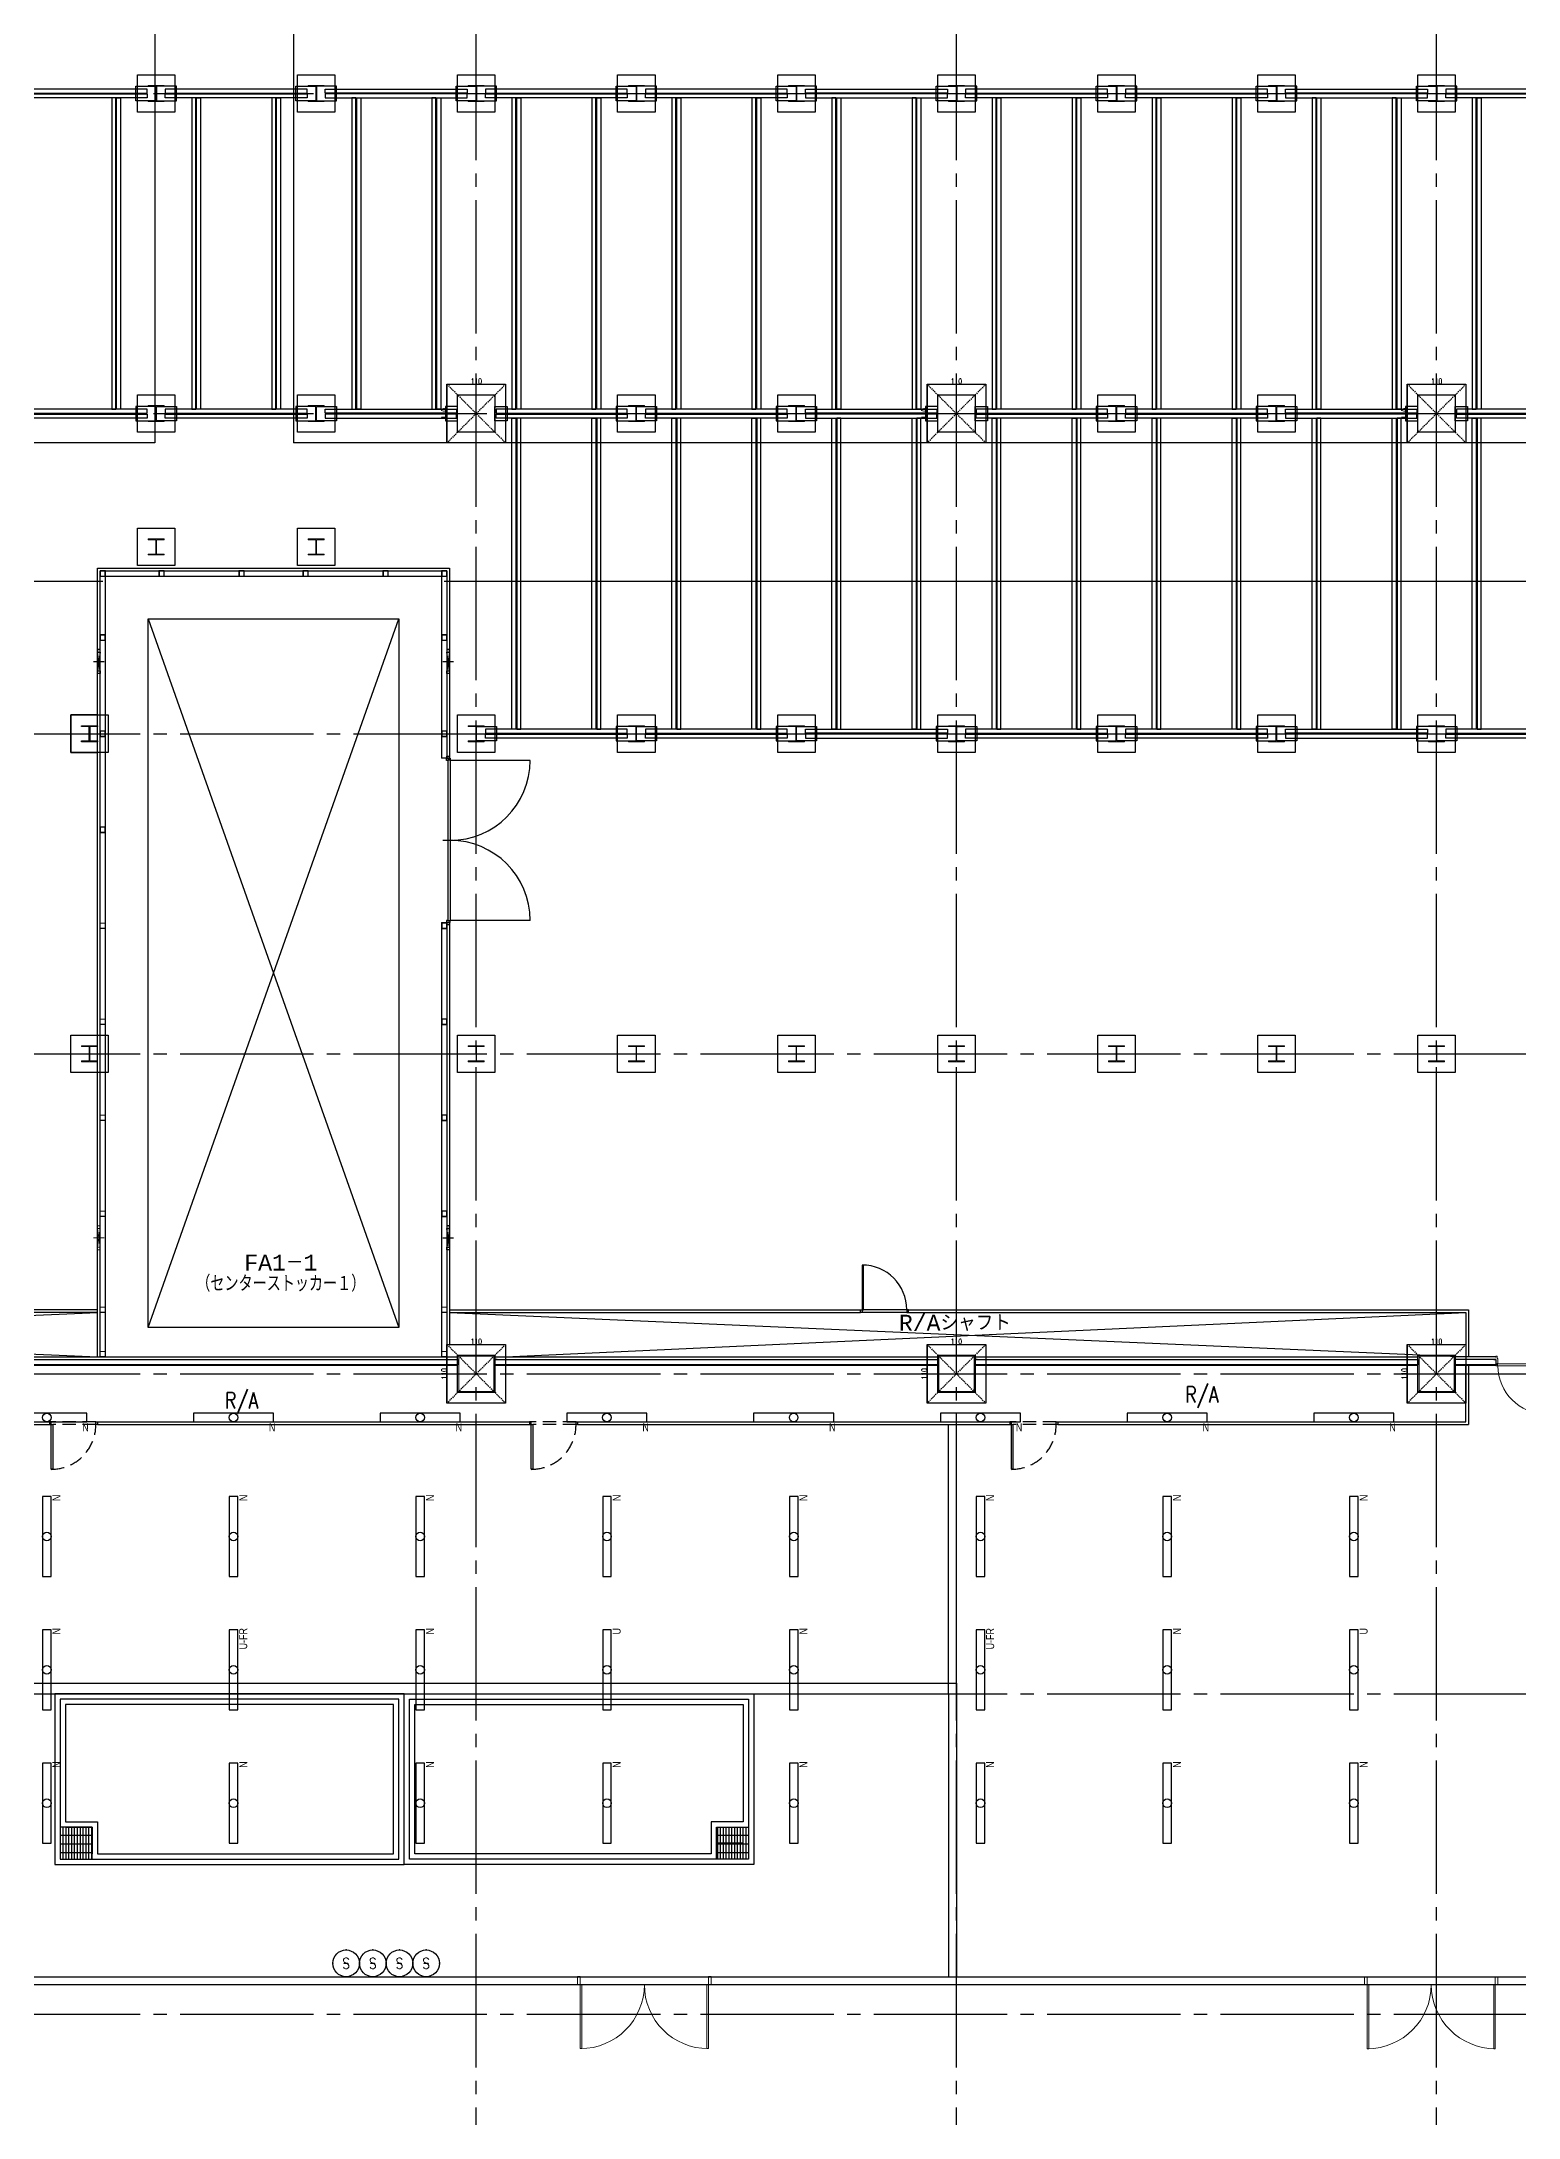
# Model space of a CAD drawing. Header units: millimetres. Extents: x -25195 to 195597, y 6477 to 112111.
# Drawn here: x 13645 to 16413, y 13756 to 17647 of the extents above; entities that cross this region are included whole.
import ezdxf
from ezdxf.enums import TextEntityAlignment as Align

# ---------------------------------------------------------------- set-up
doc = ezdxf.new("R2010")
doc.units = ezdxf.units.MM
doc.header["$LTSCALE"] = 100
doc.linetypes.add('X-N-FAB-L10$0$COL-CEN-LIN', pattern=[3.25, 2.5, -0.25, 0.25, -0.25])
doc.linetypes.add('X-N-FAB-L10$0$HIDDEN', pattern=[0.375, 0.25, -0.125])
for name, color, linetype in [('0-XREF', 7, 'Continuous'), ('188K-SM-06-F1-L10-ELEC-LIGHT-Y2257103$0$E-LIGHT(W)-N', 8, 'Continuous'), ('188K-SM-06-F1-L10-ELEC-LIGHT-Y2257103$0$E-LIGHT(W)-U FR', 8, 'Continuous'), ('188K-SM-06-F1-L10-ELEC-LIGHT-Y2257103$0$E-LIGHT(W)-U XLPE', 8, 'Continuous'), ('188K-SM-06-F1-L10-ELEC-LIGHT-Y2257103$0$E-LIGHT-SW', 8, 'Continuous'), ('X-N-FAB-L10$0$08', 8, 'Continuous'), ('X-N-FAB-L10$0$200K新增範圍', 8, 'Continuous'), ('X-N-FAB-L10$0$A-WALL-IN', 8, 'Continuous'), ('X-N-FAB-L10$0$BEAM', 8, 'Continuous'), ('X-N-FAB-L10$0$BLOCK', 8, 'Continuous'), ('X-N-FAB-L10$0$CCL', 8, 'X-N-FAB-L10$0$COL-CEN-LIN'), ('X-N-FAB-L10$0$COL', 8, 'Continuous'), ('X-N-FAB-L10$0$COL-S', 8, 'Continuous'), ('X-N-FAB-L10$0$DOOR', 8, 'Continuous'), ('X-N-FAB-L10$0$WALL-P', 8, 'Continuous')]:
    doc.layers.add(name, color=color, linetype=linetype)
doc.layers.add('188K-SM-06-F1-L10-ELEC-LIGHT-Y2257103$0$Defpoints-CAS', color=8, linetype='Continuous', plot=False)
doc.layers.add('X-N-FAB-L10$0$ARC', color=8, linetype='Continuous', lineweight=0)
doc.layers.add('X-N-FAB-L10$0$STEEL1', color=8, linetype='Continuous', lineweight=0)
doc.styles.add('188K-SM-06-F1-L10-ELEC-LIGHT-Y2257103$0$F12P8-SM-03-C40-ELEC-LIGHT-L209207$0$Standard', font='txt.shx', dxfattribs={"bigfont": 'chineset.shx'})
doc.styles.add('188K-SM-06-F1-L10-ELEC-LIGHT-Y2257103$0$Standard', font='arial.ttf')
doc.styles.add('X-N-FAB-L10$0$ATS', font='monotxt.shx', dxfattribs={"bigfont": 'BIGFONT.shx'})
doc.styles.add('X-N-FAB-L10$0$DIM', font='simplex.shx', dxfattribs={"width": 0.67, "bigfont": 'chineset.shx'})
doc.styles.add('X-N-FAB-L10$0$ROMS', font='ROMANS', dxfattribs={"bigfont": 'EXTFONT'})
doc.dimstyles.new('X-N-FAB-L10$0$JJP_005_defpoint', dxfattribs={"dimtxt": 20, "dimasz": 0.5, "dimexe": 0.5, "dimexo": 0.5, "dimgap": 0.5, "dimtad": 1, "dimdsep": 46, "dimtxsty": 'X-N-FAB-L10$0$DIM', "dimblk": 'X-N-FAB-L10$0$_None', "dimcen": 10, "dimclrd": 256, "dimclre": 256, "dimclrt": 256, "dimadec": 0, "dimazin": 0, "dimtfac": 1, "dimtix": 1, "dimtmove": 2, "dimatfit": 3, "dimldrblk": 'X-N-FAB-L10$0$_None', "dimfxl": 0.5, "dimtolj": 1, "dimtzin": 0, "dimarcsym": 0})
pattern_1 = [(270, (14944.5086, 2925), (5.333333, 6e-08), []), (7e-07, (14944.509, 2925), (-2e-07, 16), [])]

# ---------------------------------------------------------------- blocks, each defined once
blk = doc.blocks.new('*U80')
at = {"ltscale": 600}
blk.add_lwpolyline([(75, 8.1), (-75, 8.1), (-75, -8.1), (75, -8.1)], close=True, dxfattribs=at)
blk.add_circle((0, 0), 8.1, dxfattribs=at)
at = {"style": '188K-SM-06-F1-L10-ELEC-LIGHT-Y2257103$0$Standard', "width": 0.8}
blk.add_text('N', height=15, rotation=360, dxfattribs=at).set_placement((78.5, -18.1), align=Align.MIDDLE_RIGHT)
blk = doc.blocks.new('*U98')
at = {"layer": '188K-SM-06-F1-L10-ELEC-LIGHT-Y2257103$0$E-LIGHT(W)-N'}
blk.add_blockref('*U80', (-1.8, 8.9), dxfattribs=at)
blk = doc.blocks.new('*U97')
at = {"color": 0, "linetype": 'ByBlock', "lineweight": -2, "transparency": 16777216}
for p in [(0, 0), (350, 0), (700, 0), (1050, 0), (1400, 0), (1750, 0), (2100, 0), (2450, 0), (2800, 0), (3150, 0), (3500, 0), (3850, 0), (4200, 0)]:
    blk.add_blockref('*U98', p, dxfattribs=at)
blk = doc.blocks.new('*U74')
blk.add_circle((0, 0), 25)
at = {"layer": '188K-SM-06-F1-L10-ELEC-LIGHT-Y2257103$0$Defpoints-CAS'}
blk.add_lwpolyline([(-3.5, 0.46), (3.5, 0.46), (3.5, -0.46), (-3.5, -0.46)], close=True, dxfattribs=at)
for p in [(-25, 0), (0, 25), (25, 0), (0, -25)]:
    blk.add_point(p, dxfattribs=at)
at = {"style": '188K-SM-06-F1-L10-ELEC-LIGHT-Y2257103$0$F12P8-SM-03-C40-ELEC-LIGHT-L209207$0$Standard', "width": 0.8}
blk.add_text('S', height=20, dxfattribs=at).set_placement((0, 0), align=Align.MIDDLE_CENTER)
blk = doc.blocks.new('*U82')
at = {"ltscale": 600}
blk.add_lwpolyline([(-75, -8.1), (75, -8.1), (75, 8.1), (-75, 8.1)], close=True, dxfattribs=at)
blk.add_circle((0, 0), 8.1, dxfattribs=at)
at = {"style": '188K-SM-06-F1-L10-ELEC-LIGHT-Y2257103$0$Standard', "width": 0.8}
blk.add_text('U-FR', height=15, rotation=360, dxfattribs=at).set_placement((78.5, -18.1), align=Align.MIDDLE_RIGHT)
blk = doc.blocks.new('*U81')
at = {"ltscale": 600}
blk.add_lwpolyline([(-75, -8.1), (75, -8.1), (75, 8.1), (-75, 8.1)], close=True, dxfattribs=at)
blk.add_circle((0, 0), 8.1, dxfattribs=at)
at = {"style": '188K-SM-06-F1-L10-ELEC-LIGHT-Y2257103$0$Standard', "width": 0.8}
blk.add_text('U', height=15, rotation=360, dxfattribs=at).set_placement((78.5, -18.1), align=Align.MIDDLE_RIGHT)
blk = doc.blocks.new('188K-SM-06-F1-L10-ELEC-LIGHT-Y2257103')
blk.add_blockref('*U97', (11906.7, 15059.2))
at = {"layer": '188K-SM-06-F1-L10-ELEC-LIGHT-Y2257103$0$E-LIGHT(W)-N', "rotation": 90}
for p in [(13655, 14845), (14005, 14845), (14355, 14845), (14705, 14845), (15055, 14845), (15405, 14845), (15755, 14845), (16105, 14845), (13655, 14595), (14355, 14595), (15055, 14595), (15755, 14595), (13655, 14345), (14005, 14345), (14355, 14345), (14705, 14345), (15055, 14345), (15405, 14345), (15755, 14345), (16105, 14345)]:
    blk.add_blockref('*U80', p, dxfattribs=at)
at = {"layer": '188K-SM-06-F1-L10-ELEC-LIGHT-Y2257103$0$E-LIGHT(W)-U FR', "rotation": 90}
for p in [(14005, 14595), (15405, 14595)]:
    blk.add_blockref('*U82', p, dxfattribs=at)
at = {"layer": '188K-SM-06-F1-L10-ELEC-LIGHT-Y2257103$0$E-LIGHT(W)-U XLPE', "rotation": 90}
for p in [(14705, 14595), (16105, 14595)]:
    blk.add_blockref('*U81', p, dxfattribs=at)
at = {"layer": '188K-SM-06-F1-L10-ELEC-LIGHT-Y2257103$0$E-LIGHT-SW'}
for p in [(14216, 14045), (14266, 14045), (14316, 14045), (14366, 14045)]:
    blk.add_blockref('*U74', p, dxfattribs=at)
blk = doc.blocks.new('*D153')
at = {"layer": 'DefPoints', "lineweight": -2, "transparency": 16777216}
blk.add_line((0, 0), (110, 0), dxfattribs=at)
at = {"layer": 'DefPoints', "color": 0, "transparency": 16777216}
for p in [(0, 0), (110, 0), (110, 0)]:
    blk.add_point(p, dxfattribs=at)
at = {"layer": 'DefPoints', "transparency": 16777216, "insert": (55, 5.5), "char_height": 10, "attachment_point": 5, "style": 'X-N-FAB-L10$0$DIM'}
blk.add_mtext('\\A1;110', dxfattribs=at)
blk = doc.blocks.new('X-N-FAB-L10$0$_None')
blk = doc.blocks.new('*D154')
at = {"layer": 'DefPoints', "lineweight": -2, "transparency": 16777216}
blk.add_line((0, 0), (0, -110), dxfattribs=at)
at = {"layer": 'DefPoints', "color": 0, "transparency": 16777216}
for p in [(0, 0), (0, -110), (0, -110)]:
    blk.add_point(p, dxfattribs=at)
at = {"layer": 'DefPoints', "transparency": 16777216, "insert": (-5.5, -55), "char_height": 10, "attachment_point": 5, "rotation": 90, "style": 'X-N-FAB-L10$0$DIM'}
blk.add_mtext('\\A1;110', dxfattribs=at)
blk = doc.blocks.new('X-N-FAB-L10$0$A$C08dda4ec')
at = {"layer": 'X-N-FAB-L10$0$COL'}
blk.add_lwpolyline([(0, 70), (70, 70), (70, 0), (0, 0)], close=True, dxfattribs=at)
at = {"layer": 'X-N-FAB-L10$0$STEEL1'}
blk.add_lwpolyline([(20, 50), (50, 50), (50, 48.5), (35.5, 48.5), (35.5, 21.5), (50, 21.5), (50, 20), (20, 20), (20, 21.5), (34.5, 21.5), (34.5, 48.5), (20, 48.5)], close=True, dxfattribs=at)
blk = doc.blocks.new('X-N-FAB-L10$0$A$C377d6a83')
at = {"layer": 'X-N-FAB-L10$0$DOOR', "linetype": 'Continuous'}
for points in [[(87, 5), (84, 5), (84, 88.9), (87, 88.9)], [(0, 5), (3, 5), (3, 0), (0, 0)], [(87, 0), (90, 0), (90, 5), (87, 5)]]:
    blk.add_lwpolyline(points, close=True, dxfattribs=at)
at = {"layer": 'X-N-FAB-L10$0$DOOR', "linetype": 'X-N-FAB-L10$0$HIDDEN'}
for points in [[(3, 5), (84, 5)], [(3, 0), (87, 0)]]:
    blk.add_lwpolyline(points, dxfattribs=at)
blk.add_arc((87, 5), 84, 90, 180, dxfattribs=at)
blk = doc.blocks.new('X-N-FAB-L10$0$A$C4634a148')
at = {"layer": 'X-N-FAB-L10$0$08'}
for points in [[(11682.5, 5421.8), (11416.5, 5421.8), (11416.5, 5414.3), (11682.5, 5414.3)], [(11682.5, 5405.2), (11416.5, 5405.2), (11416.5, 5412.7), (11682.5, 5412.7)], [(11699, 5400), (11661.5, 5400), (11661.5, 5427), (11699, 5427)], [(11700, 5400), (11737.5, 5400), (11737.5, 5427), (11700, 5427)], [(11982.5, 5421.8), (11716.5, 5421.8), (11716.5, 5414.3), (11982.5, 5414.3)], [(11982.5, 5405.2), (11716.5, 5405.2), (11716.5, 5412.7), (11982.5, 5412.7)], [(11999, 5400), (11961.5, 5400), (11961.5, 5427), (11999, 5427)], [(12000, 5400), (12037.5, 5400), (12037.5, 5427), (12000, 5427)], [(12016.5, 5421.8), (12282.5, 5421.8), (12282.5, 5414.3), (12016.5, 5414.3)], [(12016.5, 5405.2), (12282.5, 5405.2), (12282.5, 5412.7), (12016.5, 5412.7)], [(12299, 5400), (12261.5, 5400), (12261.5, 5427), (12299, 5427)], [(12300, 5400), (12337.5, 5400), (12337.5, 5427), (12300, 5427)], [(12582.5, 5421.8), (12316.5, 5421.8), (12316.5, 5414.3), (12582.5, 5414.3)], [(12582.5, 5405.2), (12316.5, 5405.2), (12316.5, 5412.7), (12582.5, 5412.7)], [(12599, 5400), (12561.5, 5400), (12561.5, 5427), (12599, 5427)], [(12600, 5400), (12637.5, 5400), (12637.5, 5427), (12600, 5427)], [(12882.5, 5421.8), (12616.5, 5421.8), (12616.5, 5414.3), (12882.5, 5414.3)], [(12882.5, 5405.2), (12616.5, 5405.2), (12616.5, 5412.7), (12882.5, 5412.7)], [(12899, 5400), (12861.5, 5400), (12861.5, 5427), (12899, 5427)], [(12900, 5400), (12937.5, 5400), (12937.5, 5427), (12900, 5427)], [(12916.5, 5421.8), (13182.5, 5421.8), (13182.5, 5414.3), (12916.5, 5414.3)], [(12916.5, 5405.2), (13182.5, 5405.2), (13182.5, 5412.7), (12916.5, 5412.7)], [(13199, 5400), (13161.5, 5400), (13161.5, 5427), (13199, 5427)], [(13200, 5400), (13237.5, 5400), (13237.5, 5427), (13200, 5427)], [(13482.5, 5421.8), (13216.5, 5421.8), (13216.5, 5414.3), (13482.5, 5414.3)], [(13482.5, 5405.2), (13216.5, 5405.2), (13216.5, 5412.7), (13482.5, 5412.7)], [(13499, 5400), (13461.5, 5400), (13461.5, 5427), (13499, 5427)], [(13500, 5400), (13537.5, 5400), (13537.5, 5427), (13500, 5427)], [(13782.5, 5421.8), (13516.5, 5421.8), (13516.5, 5414.3), (13782.5, 5414.3)], [(13782.5, 5405.2), (13516.5, 5405.2), (13516.5, 5412.7), (13782.5, 5412.7)], [(13799, 5400), (13761.5, 5400), (13761.5, 5427), (13799, 5427)], [(13800, 5400), (13837.5, 5400), (13837.5, 5427), (13800, 5427)], [(13816.5, 5421.8), (14082.5, 5421.8), (14082.5, 5414.3), (13816.5, 5414.3)], [(13816.5, 5405.2), (14082.5, 5405.2), (14082.5, 5412.7), (13816.5, 5412.7)], [(14099, 5400), (14061.5, 5400), (14061.5, 5427), (14099, 5427)], [(14100, 5400), (14137.5, 5400), (14137.5, 5427), (14100, 5427)], [(14382.5, 5421.8), (14116.5, 5421.8), (14116.5, 5414.3), (14382.5, 5414.3)], [(14382.5, 5405.2), (14116.5, 5405.2), (14116.5, 5412.7), (14382.5, 5412.7)], [(11616.2, 5405.2), (11616.2, 4821.8), (11623.7, 4821.8), (11623.7, 5405.2)], [(11632.8, 5405.2), (11632.8, 4821.8), (11625.3, 4821.8), (11625.3, 5405.2)], [(11766.2, 5405.2), (11766.2, 4821.8), (11773.7, 4821.8), (11773.7, 5405.2)], [(11782.8, 5405.2), (11782.8, 4821.8), (11775.3, 4821.8), (11775.3, 5405.2)], [(11916.2, 5405.2), (11916.2, 4821.8), (11923.7, 4821.8), (11923.7, 5405.2)], [(11932.8, 5405.2), (11932.8, 4821.8), (11925.3, 4821.8), (11925.3, 5405.2)], [(12066.2, 5405.2), (12066.2, 4821.8), (12073.7, 4821.8), (12073.7, 5405.2)], [(12082.8, 5405.2), (12082.8, 4821.8), (12075.3, 4821.8), (12075.3, 5405.2)], [(12216.2, 5405.2), (12216.2, 4821.8), (12223.7, 4821.8), (12223.7, 5405.2)], [(12232.8, 5405.2), (12232.8, 4821.8), (12225.3, 4821.8), (12225.3, 5405.2)], [(12366.2, 5405.2), (12366.2, 4821.8), (12373.7, 4821.8), (12373.7, 5405.2)], [(12382.8, 5405.2), (12382.8, 4821.8), (12375.3, 4821.8), (12375.3, 5405.2)], [(12516.2, 5405.2), (12516.2, 4821.8), (12523.7, 4821.8), (12523.7, 5405.2)], [(12532.8, 5405.2), (12532.8, 4821.8), (12525.3, 4821.8), (12525.3, 5405.2)], [(12666.2, 5405.2), (12666.2, 4821.8), (12673.7, 4821.8), (12673.7, 5405.2)], [(12682.8, 5405.2), (12682.8, 4821.8), (12675.3, 4821.8), (12675.3, 5405.2)], [(12816.2, 5405.2), (12816.2, 4821.8), (12823.7, 4821.8), (12823.7, 5405.2)], [(12832.8, 5405.2), (12832.8, 4821.8), (12825.3, 4821.8), (12825.3, 5405.2)], [(12966.2, 5405.2), (12966.2, 4821.8), (12973.7, 4821.8), (12973.7, 5405.2)], [(12982.8, 5405.2), (12982.8, 4821.8), (12975.3, 4821.8), (12975.3, 5405.2)], [(13116.2, 5405.2), (13116.2, 4821.8), (13123.7, 4821.8), (13123.7, 5405.2)], [(13132.8, 5405.2), (13132.8, 4821.8), (13125.3, 4821.8), (13125.3, 5405.2)], [(13266.2, 5405.2), (13266.2, 4821.8), (13273.7, 4821.8), (13273.7, 5405.2)], [(13282.8, 5405.2), (13282.8, 4821.8), (13275.3, 4821.8), (13275.3, 5405.2)], [(13416.2, 5405.2), (13416.2, 4821.8), (13423.7, 4821.8), (13423.7, 5405.2)], [(13432.8, 5405.2), (13432.8, 4821.8), (13425.3, 4821.8), (13425.3, 5405.2)], [(13566.2, 5405.2), (13566.2, 4821.8), (13573.7, 4821.8), (13573.7, 5405.2)], [(13582.8, 5405.2), (13582.8, 4821.8), (13575.3, 4821.8), (13575.3, 5405.2)], [(13716.2, 5405.2), (13716.2, 4821.8), (13723.7, 4821.8), (13723.7, 5405.2)], [(13732.8, 5405.2), (13732.8, 4821.8), (13725.3, 4821.8), (13725.3, 5405.2)], [(13866.2, 5405.2), (13866.2, 4821.8), (13873.7, 4821.8), (13873.7, 5405.2)], [(13882.8, 5405.2), (13882.8, 4821.8), (13875.3, 4821.8), (13875.3, 5405.2)], [(14016.2, 5405.2), (14016.2, 4821.8), (14023.7, 4821.8), (14023.7, 5405.2)], [(14032.8, 5405.2), (14032.8, 4821.8), (14025.3, 4821.8), (14025.3, 5405.2)], [(14166.2, 5405.2), (14166.2, 4821.8), (14173.7, 4821.8), (14173.7, 5405.2)], [(14182.8, 5405.2), (14182.8, 4821.8), (14175.3, 4821.8), (14175.3, 5405.2)], [(11699, 4827), (11661.5, 4827), (11661.5, 4800), (11699, 4800)], [(11700, 4827), (11737.5, 4827), (11737.5, 4800), (11700, 4800)], [(11999, 4827), (11961.5, 4827), (11961.5, 4800), (11999, 4800)], [(12000, 4827), (12037.5, 4827), (12037.5, 4800), (12000, 4800)], [(12264.5, 4827), (12241.5, 4827), (12241.5, 4800), (12264.5, 4800)], [(12334.5, 4827), (12357.5, 4827), (12357.5, 4800), (12334.5, 4800)], [(12599, 4827), (12561.5, 4827), (12561.5, 4800), (12599, 4800)], [(12600, 4827), (12637.5, 4827), (12637.5, 4800), (12600, 4800)], [(12899, 4827), (12861.5, 4827), (12861.5, 4800), (12899, 4800)], [(12900, 4827), (12937.5, 4827), (12937.5, 4800), (12900, 4800)], [(13164.5, 4827), (13141.5, 4827), (13141.5, 4800), (13164.5, 4800)], [(13234.5, 4827), (13257.5, 4827), (13257.5, 4800), (13234.5, 4800)], [(13499, 4827), (13461.5, 4827), (13461.5, 4800), (13499, 4800)], [(13500, 4827), (13537.5, 4827), (13537.5, 4800), (13500, 4800)], [(13799, 4827), (13761.5, 4827), (13761.5, 4800), (13799, 4800)], [(13800, 4827), (13837.5, 4827), (13837.5, 4800), (13800, 4800)], [(14064.5, 4827), (14041.5, 4827), (14041.5, 4800), (14064.5, 4800)], [(14134.5, 4827), (14157.5, 4827), (14157.5, 4800), (14134.5, 4800)], [(11682.5, 4821.8), (11436.5, 4821.8), (11436.5, 4814.3), (11682.5, 4814.3)], [(11682.5, 4805.2), (11436.5, 4805.2), (11436.5, 4812.7), (11682.5, 4812.7)], [(11982.5, 4821.8), (11716.5, 4821.8), (11716.5, 4814.3), (11982.5, 4814.3)], [(11982.5, 4805.2), (11716.5, 4805.2), (11716.5, 4812.7), (11982.5, 4812.7)], [(12016.5, 4821.8), (12262.5, 4821.8), (12262.5, 4814.3), (12016.5, 4814.3)], [(12016.5, 4805.2), (12262.5, 4805.2), (12262.5, 4812.7), (12016.5, 4812.7)], [(12582.5, 4821.8), (12336.5, 4821.8), (12336.5, 4814.3), (12582.5, 4814.3)], [(12582.5, 4805.2), (12336.5, 4805.2), (12336.5, 4812.7), (12582.5, 4812.7)], [(12366.2, 4221.8), (12366.2, 4805.2), (12373.7, 4805.2), (12373.7, 4221.8)], [(12382.8, 4221.8), (12382.8, 4805.2), (12375.3, 4805.2), (12375.3, 4221.8)], [(12516.2, 4221.8), (12516.2, 4805.2), (12523.7, 4805.2), (12523.7, 4221.8)], [(12532.8, 4221.8), (12532.8, 4805.2), (12525.3, 4805.2), (12525.3, 4221.8)], [(12882.5, 4821.8), (12616.5, 4821.8), (12616.5, 4814.3), (12882.5, 4814.3)], [(12882.5, 4805.2), (12616.5, 4805.2), (12616.5, 4812.7), (12882.5, 4812.7)], [(12666.2, 4221.8), (12666.2, 4805.2), (12673.7, 4805.2), (12673.7, 4221.8)], [(12682.8, 4221.8), (12682.8, 4805.2), (12675.3, 4805.2), (12675.3, 4221.8)], [(12816.2, 4221.8), (12816.2, 4805.2), (12823.7, 4805.2), (12823.7, 4221.8)], [(12832.8, 4221.8), (12832.8, 4805.2), (12825.3, 4805.2), (12825.3, 4221.8)], [(12916.5, 4821.8), (13162.5, 4821.8), (13162.5, 4814.3), (12916.5, 4814.3)], [(12916.5, 4805.2), (13162.5, 4805.2), (13162.5, 4812.7), (12916.5, 4812.7)], [(12966.2, 4221.8), (12966.2, 4805.2), (12973.7, 4805.2), (12973.7, 4221.8)], [(12982.8, 4221.8), (12982.8, 4805.2), (12975.3, 4805.2), (12975.3, 4221.8)], [(13116.2, 4221.8), (13116.2, 4805.2), (13123.7, 4805.2), (13123.7, 4221.8)], [(13132.8, 4221.8), (13132.8, 4805.2), (13125.3, 4805.2), (13125.3, 4221.8)], [(13482.5, 4821.8), (13236.5, 4821.8), (13236.5, 4814.3), (13482.5, 4814.3)], [(13482.5, 4805.2), (13236.5, 4805.2), (13236.5, 4812.7), (13482.5, 4812.7)], [(13266.2, 4221.8), (13266.2, 4805.2), (13273.7, 4805.2), (13273.7, 4221.8)], [(13282.8, 4221.8), (13282.8, 4805.2), (13275.3, 4805.2), (13275.3, 4221.8)], [(13416.2, 4221.8), (13416.2, 4805.2), (13423.7, 4805.2), (13423.7, 4221.8)], [(13432.8, 4221.8), (13432.8, 4805.2), (13425.3, 4805.2), (13425.3, 4221.8)], [(13782.5, 4821.8), (13516.5, 4821.8), (13516.5, 4814.3), (13782.5, 4814.3)], [(13782.5, 4805.2), (13516.5, 4805.2), (13516.5, 4812.7), (13782.5, 4812.7)], [(13566.2, 4221.8), (13566.2, 4805.2), (13573.7, 4805.2), (13573.7, 4221.8)], [(13582.8, 4221.8), (13582.8, 4805.2), (13575.3, 4805.2), (13575.3, 4221.8)], [(13716.2, 4221.8), (13716.2, 4805.2), (13723.7, 4805.2), (13723.7, 4221.8)], [(13732.8, 4221.8), (13732.8, 4805.2), (13725.3, 4805.2), (13725.3, 4221.8)], [(13816.5, 4821.8), (14062.5, 4821.8), (14062.5, 4814.3), (13816.5, 4814.3)], [(13816.5, 4805.2), (14062.5, 4805.2), (14062.5, 4812.7), (13816.5, 4812.7)], [(13866.2, 4221.8), (13866.2, 4805.2), (13873.7, 4805.2), (13873.7, 4221.8)], [(13882.8, 4221.8), (13882.8, 4805.2), (13875.3, 4805.2), (13875.3, 4221.8)], [(14016.2, 4221.8), (14016.2, 4805.2), (14023.7, 4805.2), (14023.7, 4221.8)], [(14032.8, 4221.8), (14032.8, 4805.2), (14025.3, 4805.2), (14025.3, 4221.8)], [(14382.5, 4821.8), (14136.5, 4821.8), (14136.5, 4814.3), (14382.5, 4814.3)], [(14382.5, 4805.2), (14136.5, 4805.2), (14136.5, 4812.7), (14382.5, 4812.7)], [(14166.2, 4221.8), (14166.2, 4805.2), (14173.7, 4805.2), (14173.7, 4221.8)], [(14182.8, 4221.8), (14182.8, 4805.2), (14175.3, 4805.2), (14175.3, 4221.8)], [(12300, 4227), (12337.5, 4227), (12337.5, 4200), (12300, 4200)], [(12582.5, 4221.8), (12316.5, 4221.8), (12316.5, 4214.3), (12582.5, 4214.3)], [(12582.5, 4205.2), (12316.5, 4205.2), (12316.5, 4212.7), (12582.5, 4212.7)], [(12599, 4227), (12561.5, 4227), (12561.5, 4200), (12599, 4200)], [(12600, 4227), (12637.5, 4227), (12637.5, 4200), (12600, 4200)], [(12882.5, 4221.8), (12616.5, 4221.8), (12616.5, 4214.3), (12882.5, 4214.3)], [(12882.5, 4205.2), (12616.5, 4205.2), (12616.5, 4212.7), (12882.5, 4212.7)], [(12899, 4227), (12861.5, 4227), (12861.5, 4200), (12899, 4200)], [(12900, 4227), (12937.5, 4227), (12937.5, 4200), (12900, 4200)], [(12916.5, 4221.8), (13182.5, 4221.8), (13182.5, 4214.3), (12916.5, 4214.3)], [(12916.5, 4205.2), (13182.5, 4205.2), (13182.5, 4212.7), (12916.5, 4212.7)], [(13199, 4227), (13161.5, 4227), (13161.5, 4200), (13199, 4200)], [(13200, 4227), (13237.5, 4227), (13237.5, 4200), (13200, 4200)], [(13482.5, 4221.8), (13216.5, 4221.8), (13216.5, 4214.3), (13482.5, 4214.3)], [(13482.5, 4205.2), (13216.5, 4205.2), (13216.5, 4212.7), (13482.5, 4212.7)], [(13499, 4227), (13461.5, 4227), (13461.5, 4200), (13499, 4200)], [(13500, 4227), (13537.5, 4227), (13537.5, 4200), (13500, 4200)], [(13782.5, 4221.8), (13516.5, 4221.8), (13516.5, 4214.3), (13782.5, 4214.3)], [(13782.5, 4205.2), (13516.5, 4205.2), (13516.5, 4212.7), (13782.5, 4212.7)], [(13799, 4227), (13761.5, 4227), (13761.5, 4200), (13799, 4200)], [(13800, 4227), (13837.5, 4227), (13837.5, 4200), (13800, 4200)], [(13816.5, 4221.8), (14082.5, 4221.8), (14082.5, 4214.3), (13816.5, 4214.3)], [(13816.5, 4205.2), (14082.5, 4205.2), (14082.5, 4212.7), (13816.5, 4212.7)], [(14099, 4227), (14061.5, 4227), (14061.5, 4200), (14099, 4200)], [(14100, 4227), (14137.5, 4227), (14137.5, 4200), (14100, 4200)], [(14382.5, 4221.8), (14116.5, 4221.8), (14116.5, 4214.3), (14382.5, 4214.3)], [(14382.5, 4205.2), (14116.5, 4205.2), (14116.5, 4212.7), (14382.5, 4212.7)]]:
    blk.add_lwpolyline(points, close=True, dxfattribs=at)
blk = doc.blocks.new('X-N-FAB-L10$0$A$C5b9bb6f0')
at = {"layer": 'X-N-FAB-L10$0$08'}
for p, q in [((16526.6, 9794), (16526.6, 8059)), ((16786.6, 9794), (16786.6, 8059)), ((16526.6, 8059), (14429.1, 8059)), ((19514.1, 8059), (16786.6, 8059)), ((16429.1, 7799), (14429.1, 7799)), ((19514.1, 7799), (17069.1, 7799)), ((16514.1, 7729), (16984.1, 6401)), ((16514.1, 6401), (16984.1, 7729)), ((16411.6, 7649), (16431.6, 7649)), ((17066.6, 7649), (17086.6, 7649)), ((17230.1, 7464), (17080.1, 7464)), ((17086.6, 7314), (17066.6, 7314)), ((17230.1, 7164), (17080.1, 7164)), ((17066.6, 6569), (17086.6, 6569)), ((14474.1, 6429), (16419.1, 6346)), ((14484.1, 6346), (16419.1, 6429)), ((16419.1, 6434), (15509.1, 6434)), ((16419.1, 6429), (15509.1, 6429)), ((17079.1, 6434), (17849.1, 6434)), ((17079.1, 6429), (18984.1, 6346)), ((17079.1, 6429), (17849.1, 6429)), ((17184.1, 6346), (18984.1, 6429)), ((17939.1, 6434), (18989.1, 6434)), ((17939.1, 6429), (18984.1, 6429)), ((18984.1, 6429), (18984.1, 6346)), ((18989.1, 6434), (18989.1, 6346))]:
    blk.add_line(p, q, dxfattribs=at)
at = {"layer": 'X-N-FAB-L10$0$08', "flags": 128}
for points in [[(16419.1, 6346), (16419.1, 7824), (17079.1, 7824), (17079.1, 7468.1)], [(16419.1, 7549), (16419.1, 7824), (16494.1, 7824)], [(16564.1, 7824), (16794.1, 7824)], [(16864.1, 7824), (17079.1, 7824), (17079.1, 7468.1), (17064.1, 7468.1)], [(16424.1, 6346), (16424.1, 7819), (16424.1, 7819), (17074.1, 7819), (17074.1, 7468.1)], [(16434.1, 6346), (16434.1, 7809), (17064.1, 7809), (17064.1, 7468.1)], [(16419.1, 6949), (16419.1, 7479)], [(17064.1, 7159.9), (17064.1, 6346)], [(17064.1, 7159.9), (17079.1, 7159.9), (17079.1, 6434)], [(17074.1, 7159.9), (17074.1, 6369)], [(17079.1, 7159.9), (17079.1, 6369)], [(16419.1, 6434), (16419.1, 6879)]]:
    blk.add_lwpolyline(points, dxfattribs=at)
at = {"layer": 'X-N-FAB-L10$0$08'}
for points in [[(16424.1, 7819), (16424.1, 7809), (16434.1, 7809), (16434.1, 7819)], [(16424.4, 7818.7), (16424.4, 7809.4), (16433.8, 7809.4), (16433.8, 7818.7)], [(16534.1, 7819), (16534.1, 7809), (16544.1, 7809), (16544.1, 7819)], [(16534.4, 7818.7), (16534.4, 7809.4), (16543.8, 7809.4), (16543.8, 7818.7)], [(16684.1, 7819), (16684.1, 7809), (16694.1, 7809), (16694.1, 7819)], [(16684.4, 7818.7), (16684.4, 7809.4), (16693.8, 7809.4), (16693.8, 7818.7)], [(16804.1, 7819), (16804.1, 7809), (16814.1, 7809), (16814.1, 7819)], [(16804.4, 7818.7), (16804.4, 7809.4), (16813.8, 7809.4), (16813.8, 7818.7)], [(16954.1, 7819), (16954.1, 7809), (16964.1, 7809), (16964.1, 7819)], [(16954.4, 7818.7), (16954.4, 7809.4), (16963.8, 7809.4), (16963.8, 7818.7)], [(17064.1, 7819), (17064.1, 7809), (17074.1, 7809), (17074.1, 7819)], [(17064.4, 7818.7), (17064.4, 7809.4), (17073.8, 7809.4), (17073.8, 7818.7)], [(16419.1, 7666.5), (16424.1, 7666.5), (16424.1, 7671.5), (16419.1, 7671.5)], [(16424.1, 7699), (16424.1, 7689), (16434.1, 7689), (16434.1, 7699)], [(16424.4, 7698.7), (16424.4, 7689.4), (16433.8, 7689.4), (16433.8, 7698.7)], [(17064.1, 7699), (17064.1, 7689), (17074.1, 7689), (17074.1, 7699)], [(17064.4, 7698.7), (17064.4, 7689.4), (17073.8, 7689.4), (17073.8, 7698.7)], [(17074.1, 7666.5), (17079.1, 7666.5), (17079.1, 7671.5), (17074.1, 7671.5)], [(16419.1, 7631.5), (16424.1, 7631.5), (16424.1, 7626.5), (16419.1, 7626.5)], [(17074.1, 7631.5), (17079.1, 7631.5), (17079.1, 7626.5), (17074.1, 7626.5)], [(16389.1, 7529), (16419.1, 7529), (16419.1, 7527.5), (16404.6, 7527.5), (16404.6, 7500.5), (16419.1, 7500.5), (16419.1, 7499), (16389.1, 7499), (16389.1, 7500.5), (16403.6, 7500.5), (16403.6, 7527.5), (16389.1, 7527.5)], [(16424.1, 7519), (16424.1, 7509), (16434.1, 7509), (16434.1, 7519)], [(16424.4, 7518.7), (16424.4, 7509.4), (16433.8, 7509.4), (16433.8, 7518.7)], [(17064.1, 7519), (17064.1, 7509), (17074.1, 7509), (17074.1, 7519)], [(17064.4, 7518.7), (17064.4, 7509.4), (17073.8, 7509.4), (17073.8, 7518.7)], [(17079.1, 7468.1), (17074.1, 7468.1), (17074.1, 7472.1), (17079.1, 7472.1)], [(17075.6, 7464), (17073.1, 7464), (17073.1, 7468.1), (17080.1, 7468.1), (17080.1, 7465.6), (17075.6, 7465.6)], [(17080.1, 7465.1), (17080.1, 7162.9), (17076.1, 7162.9), (17076.1, 7465.1)], [(16424.1, 7339), (16424.1, 7329), (16434.1, 7329), (16434.1, 7339)], [(16424.4, 7338.7), (16424.4, 7329.4), (16433.8, 7329.4), (16433.8, 7338.7)], [(17075.6, 7164), (17073.1, 7164), (17073.1, 7159.9), (17080.1, 7159.9), (17080.1, 7162.4), (17075.6, 7162.4)], [(17064.1, 7159), (17064.1, 7149), (17074.1, 7149), (17074.1, 7159)], [(17064.4, 7158.7), (17064.4, 7149.4), (17073.8, 7149.4), (17073.8, 7158.7)], [(17079.1, 7155.9), (17074.1, 7155.9), (17074.1, 7159.9), (17079.1, 7159.9)], [(17064.1, 6979), (17064.1, 6969), (17074.1, 6969), (17074.1, 6979)], [(17064.4, 6978.7), (17064.4, 6969.4), (17073.8, 6969.4), (17073.8, 6978.7)], [(17064.1, 6799), (17064.1, 6789), (17074.1, 6789), (17074.1, 6799)], [(17064.4, 6798.7), (17064.4, 6789.4), (17073.8, 6789.4), (17073.8, 6798.7)], [(17064.1, 6619), (17064.1, 6609), (17074.1, 6609), (17074.1, 6619)], [(17064.4, 6618.7), (17064.4, 6609.4), (17073.8, 6609.4), (17073.8, 6618.7)], [(17074.1, 6586.5), (17079.1, 6586.5), (17079.1, 6591.5), (17074.1, 6591.5)], [(17074.1, 6551.5), (17079.1, 6551.5), (17079.1, 6546.5), (17074.1, 6546.5)], [(17852.1, 6434), (17855.1, 6434), (17855.1, 6518), (17852.1, 6518)], [(17852.1, 6429), (17849.1, 6429), (17849.1, 6434), (17852.1, 6434)], [(17939.1, 6434), (17936.1, 6434), (17936.1, 6429), (17939.1, 6429)]]:
    blk.add_lwpolyline(points, close=True, dxfattribs=at)
at = {"layer": 'X-N-FAB-L10$0$08', "flags": 128}
blk.add_lwpolyline([(16514.1, 6401), (16514.1, 7729), (16984.1, 7729), (16984.1, 6401)], close=True, dxfattribs=at)
at = {"layer": 'X-N-FAB-L10$0$08'}
for points in [[(16419.1, 7666.5), (16424.1, 7666.5), (16419.1, 7631.5), (16424.1, 7631.5), (16419.1, 7666.5)], [(17074.1, 7666.5), (17079.1, 7666.5), (17074.1, 7631.5), (17079.1, 7631.5), (17074.1, 7666.5)], [(16419.1, 7549), (16369.1, 7549), (16369.1, 7479), (16419.1, 7479)], [(17074.1, 6586.5), (17079.1, 6586.5), (17074.1, 6551.5), (17079.1, 6551.5), (17074.1, 6586.5)], [(17936.1, 6429), (17852.1, 6429)], [(17936.1, 6434), (17855.1, 6434)]]:
    blk.add_lwpolyline(points, dxfattribs=at)
for centre, radius, start, end in [((17080.1, 7464), 150, 270, 0), ((17080.1, 7164), 150, 0, 90), ((17852.1, 6434), 84, 0, 90)]:
    blk.add_arc(centre, radius, start, end, dxfattribs=at)
at = {"layer": 'X-N-FAB-L10$0$ARC'}
blk.add_line((16411.6, 6569), (16431.6, 6569), dxfattribs=at)
for points in [[(16424.1, 7159), (16424.1, 7149), (16434.1, 7149), (16434.1, 7159)], [(16424.4, 7158.7), (16424.4, 7149.4), (16433.8, 7149.4), (16433.8, 7158.7)], [(16424.1, 6979), (16424.1, 6969), (16434.1, 6969), (16434.1, 6979)], [(16424.4, 6978.7), (16424.4, 6969.4), (16433.8, 6969.4), (16433.8, 6978.7)], [(16389.1, 6929), (16419.1, 6929), (16419.1, 6927.5), (16404.6, 6927.5), (16404.6, 6900.5), (16419.1, 6900.5), (16419.1, 6899), (16389.1, 6899), (16389.1, 6900.5), (16403.6, 6900.5), (16403.6, 6927.5), (16389.1, 6927.5)], [(16424.1, 6799), (16424.1, 6789), (16434.1, 6789), (16434.1, 6799)], [(16424.4, 6798.7), (16424.4, 6789.4), (16433.8, 6789.4), (16433.8, 6798.7)], [(16424.1, 6619), (16424.1, 6609), (16434.1, 6609), (16434.1, 6619)], [(16424.4, 6618.7), (16424.4, 6609.4), (16433.8, 6609.4), (16433.8, 6618.7)], [(16419.1, 6586.5), (16424.1, 6586.5), (16424.1, 6591.5), (16419.1, 6591.5)], [(16419.1, 6551.5), (16424.1, 6551.5), (16424.1, 6546.5), (16419.1, 6546.5)], [(16424.1, 6439), (16424.1, 6429), (16434.1, 6429), (16434.1, 6439)], [(16424.4, 6438.7), (16424.4, 6429.4), (16433.8, 6429.4), (16433.8, 6438.7)], [(17064.1, 6439), (17064.1, 6429), (17074.1, 6429), (17074.1, 6439)], [(17064.4, 6438.7), (17064.4, 6429.4), (17073.8, 6429.4), (17073.8, 6438.7)], [(16424.1, 6356), (16424.1, 6346), (16434.1, 6346), (16434.1, 6356)], [(16424.4, 6355.7), (16424.4, 6346.4), (16433.8, 6346.4), (16433.8, 6355.7)], [(17064.1, 6356), (17064.1, 6346), (17074.1, 6346), (17074.1, 6356)], [(17064.4, 6355.7), (17064.4, 6346.4), (17073.8, 6346.4), (17073.8, 6355.7)], [(17074.1, 6259), (17184.1, 6259), (17184.1, 6369), (17074.1, 6369)], [(17094.1, 6279), (17094.1, 6349), (17164.1, 6349), (17164.1, 6279)], [(17096.1, 6281), (17096.1, 6347), (17162.1, 6347), (17162.1, 6281)], [(17974.1, 6259), (18084.1, 6259), (18084.1, 6369), (17974.1, 6369)], [(17994.1, 6279), (17994.1, 6349), (18064.1, 6349), (18064.1, 6279)], [(17996.1, 6281), (17996.1, 6347), (18062.1, 6347), (18062.1, 6281)], [(18874.1, 6259), (18984.1, 6259), (18984.1, 6369), (18874.1, 6369)], [(18894.1, 6279), (18894.1, 6349), (18964.1, 6349), (18964.1, 6279)], [(18896.1, 6281), (18896.1, 6347), (18962.1, 6347), (18962.1, 6281)], [(19043.1, 6328.8), (19135.1, 6328.8), (19135.1, 6332.8), (19043.1, 6332.8)]]:
    blk.add_lwpolyline(points, close=True, dxfattribs=at)
for points in [[(16419.1, 6949), (16369.1, 6949), (16369.1, 6879), (16419.1, 6879)], [(16419.1, 6586.5), (16424.1, 6586.5), (16419.1, 6551.5), (16424.1, 6551.5), (16419.1, 6586.5)], [(19040.1, 6331.3), (19040.1, 6328.8), (19042.6, 6328.8), (19042.6, 6333.3), (19044.1, 6333.3), (19044.1, 6342.5), (19042.6, 6342.5), (19042.6, 6347), (19040.1, 6347), (19040.1, 6344.5)]]:
    blk.add_lwpolyline(points, dxfattribs=at)
at = {"layer": 'X-N-FAB-L10$0$ARC', "flags": 128}
for points in [[(16419.1, 6346), (16419.1, 6429)], [(17079.1, 6429), (17079.1, 6369)]]:
    blk.add_lwpolyline(points, dxfattribs=at)
at = {"layer": 'X-N-FAB-L10$0$ARC'}
blk.add_arc((19134.1, 6328.8), 90, 180, 270, dxfattribs=at)
at = {"layer": 'X-N-FAB-L10$0$WALL-P'}
for p, q in [((16264.1, 6346), (17094.1, 6346)), ((17164.1, 6346), (17994.1, 6346)), ((18064.1, 6346), (18894.1, 6346)), ((19040.1, 6346), (18964.1, 6346)), ((16264.1, 6341), (17094.1, 6341)), ((17094.1, 6331), (16264.1, 6331)), ((17094.1, 6329.8), (16264.1, 6329.8)), ((17164.1, 6341), (17994.1, 6341)), ((17994.1, 6331), (17164.1, 6331)), ((17994.1, 6329.8), (17164.1, 6329.8)), ((18064.1, 6341), (18894.1, 6341)), ((18894.1, 6331), (18064.1, 6331)), ((18894.1, 6329.8), (18064.1, 6329.8)), ((19040.1, 6341), (18964.1, 6341)), ((19040.1, 6331), (18964.1, 6331)), ((19040.1, 6329.8), (18964.1, 6329.8)), ((18984.1, 6224), (18984.1, 6329.8)), ((18989.1, 6329.8), (18989.1, 6219)), ((15519.1, 6224), (16329.1, 6224)), ((15519.1, 6219), (16329.1, 6219)), ((16419.1, 6224), (17229.1, 6224)), ((16419.1, 6219), (17229.1, 6219)), ((17319.1, 6224), (18129.1, 6224)), ((17319.1, 6219), (18129.1, 6219)), ((18219.1, 6224), (18984.1, 6224)), ((18219.1, 6219), (18989.1, 6219))]:
    blk.add_line(p, q, dxfattribs=at)
for points in [[(17090.1, 6340), (17090.1, 6341), (17094.1, 6341), (17094.1, 6331), (17090.1, 6331), (17090.1, 6332)], [(17168.1, 6340), (17168.1, 6341), (17164.1, 6341), (17164.1, 6331), (17168.1, 6331), (17168.1, 6332)], [(17990.1, 6340), (17990.1, 6341), (17994.1, 6341), (17994.1, 6331), (17990.1, 6331), (17990.1, 6332)], [(18068.1, 6340), (18068.1, 6341), (18064.1, 6341), (18064.1, 6331), (18068.1, 6331), (18068.1, 6332)], [(18890.1, 6340), (18890.1, 6341), (18894.1, 6341), (18894.1, 6331), (18890.1, 6331), (18890.1, 6332)], [(18968.1, 6340), (18968.1, 6341), (18964.1, 6341), (18964.1, 6331), (18968.1, 6331), (18968.1, 6332)], [(19036.1, 6340), (19036.1, 6341), (19040.1, 6341), (19040.1, 6331), (19036.1, 6331), (19036.1, 6332)]]:
    blk.add_lwpolyline(points, dxfattribs=at)
at = {"layer": 'X-N-FAB-L10$0$08'}
blk.add_blockref('X-N-FAB-L10$0$A$C4634a148', (4829.6, 3300.5), dxfattribs=at)
at = {"layer": 'X-N-FAB-L10$0$DOOR', "rotation": 180}
for p in [(16419.1, 6224), (17319.1, 6224), (18219.1, 6224)]:
    blk.add_blockref('X-N-FAB-L10$0$A$C377d6a83', p, dxfattribs=at)
at = {"layer": 'X-N-FAB-L10$0$08', "style": 'X-N-FAB-L10$0$ATS'}
for s, p in [('FA1－1', (16762.7, 6522.7)), ('R/Aシャフト', (18026.2, 6409.7))]:
    blk.add_text(s, height=30, dxfattribs=at).set_placement(p, align=Align.MIDDLE_CENTER)
at = {"layer": 'X-N-FAB-L10$0$08', "style": 'X-N-FAB-L10$0$ATS', "width": 0.8}
blk.add_text('（センターストッカー１）', height=30, dxfattribs=at).set_placement((16762.7, 6483.3), align=Align.MIDDLE_CENTER)
at = {"layer": 'X-N-FAB-L10$0$ARC', "style": 'X-N-FAB-L10$0$ROMS', "width": 0.8}
for p in [(16689.4, 6264.3), (18489.4, 6275.1)]:
    blk.add_text('R/A', height=30, dxfattribs=at).set_placement(p, align=Align.MIDDLE_CENTER)
blk = doc.blocks.new('X-N-FAB-L10$0$A$Cf42b12f3')
at = {"layer": 'X-N-FAB-L10$0$DOOR', "lineweight": 0}
for p, q in [((0, 120), (0, 135)), ((0, 135), (5, 135)), ((5, 120), (0, 120)), ((5, 135), (5, 120)), ((5, 0), (5, 120)), ((5, 120), (8, 120)), ((8, 120), (8, 0)), ((242, 120), (242, 0)), ((245, 120), (242, 120)), ((250, 135), (245, 135)), ((245, 135), (245, 120)), ((245, 0), (245, 120)), ((245, 120), (250, 120)), ((250, 120), (250, 135)), ((8, 0), (5, 0)), ((242, 0), (245, 0))]:
    blk.add_line(p, q, dxfattribs=at)
for centre, start, end in [((5, 120), 270, 0), ((245, 120), 180, 270)]:
    blk.add_arc(centre, 120, start, end, dxfattribs=at)
blk = doc.blocks.new('X-N-FAB-L10$0$A$C969652c4')
at = {"layer": 'X-N-FAB-L10$0$08'}
h = blk.add_hatch(dxfattribs=at)
h.set_pattern_fill('SBBRICKS', color=256, scale=2, angle=270)
h.set_pattern_definition(pattern_1)
h.paths.add_polyline_path([(11775, 2925), (11775, 2865), (11835, 2865), (11835, 2925)])
h = blk.add_hatch(dxfattribs=at)
h.set_pattern_fill('SBBRICKS', color=256, scale=2, angle=270)
h.set_pattern_definition(pattern_1)
h.paths.add_polyline_path([(13065, 2925), (13065, 2865), (13005, 2865), (13005, 2925)])
for p, q in [((11785, 2925), (11835, 2925)), ((11835, 2925), (11835, 2875)), ((13055, 2895), (13005, 2895))]:
    blk.add_line(p, q, dxfattribs=at)
for points in [[(12420, 2855), (12420, 3175), (11765, 3175), (11765, 2855)], [(12420, 2855), (12420, 3175), (11765, 3175), (11765, 2855)], [(12410, 2865), (12410, 3165), (11775, 3165), (11775, 2865)], [(12410, 2865), (12410, 3165), (11775, 3165), (11775, 2865)], [(12420, 2855), (12420, 3175), (13075, 3175), (13075, 2855)], [(12420, 2855), (12420, 3175), (13075, 3175), (13075, 2855)], [(12430, 2865), (12430, 3165), (13065, 3165), (13065, 2865)], [(12430, 2865), (12430, 3165), (13065, 3165), (13065, 2865)], [(11775, 2925), (11775, 2865), (11835, 2865), (11835, 2925)], [(13065, 2925), (13065, 2865), (13005, 2865), (13005, 2925)]]:
    blk.add_lwpolyline(points, close=True, dxfattribs=at)
for points in [[(11785, 2935), (11845, 2935), (11845, 2875), (12400, 2875), (12400, 3155), (11785, 3155), (11785, 2935)], [(13055, 2935), (12995, 2935), (12995, 2875), (12440, 2875), (12440, 3155), (13055, 3155), (13055, 2935)]]:
    blk.add_lwpolyline(points, dxfattribs=at)
at = {"layer": 'X-N-FAB-L10$0$A-WALL-IN'}
for points in [[(13440, 3175), (13440, 3680)], [(13455, 3175), (13455, 3680)], [(15585, 3355), (15585, 2630), (7155, 2630)], [(7155, 2645), (15570, 2645), (15570, 3355)], [(7155, 3195), (13455, 3195), (13455, 2645)], [(7155, 3175), (13440, 3175), (13440, 2645)]]:
    blk.add_lwpolyline(points, dxfattribs=at)
at = {"layer": 'X-N-FAB-L10$0$200K新增範圍'}
for p in [(12745, 2510.1), (14220, 2510)]:
    blk.add_blockref('X-N-FAB-L10$0$A$Cf42b12f3', p, dxfattribs=at)
blk = doc.blocks.new('*U152')
at = {"layer": 'DefPoints', "linetype": 'X-N-FAB-L10$0$HIDDEN', "ltscale": 0.1}
for p, q in [((110, 0), (0, -110)), ((0, 0), (110, -110))]:
    blk.add_line(p, q, dxfattribs=at)
at = {"layer": 'X-N-FAB-L10$0$COL', "ltscale": 0.1}
blk.add_lwpolyline([(0, 0), (110, 0), (110, -110), (0, -110)], close=True, dxfattribs=at)
at = {"layer": 'DefPoints'}
dim = blk.add_linear_dim(base=(0, -110), p1=(0, 0), p2=(0, -110), angle=90, dimstyle='X-N-FAB-L10$0$JJP_005_defpoint', override={"dimtxt": 10}, dxfattribs=at)
dim.commit()
dim.dimension.update_dxf_attribs({"geometry": '*D154', "text_midpoint": (-5.5, -55)})
dim = blk.add_linear_dim(base=(110, 0), p1=(0, 0), p2=(110, 0), dimstyle='X-N-FAB-L10$0$JJP_005_defpoint', override={"dimtxt": 10}, dxfattribs=at)
dim.commit()
dim.dimension.update_dxf_attribs({"geometry": '*D153', "text_midpoint": (55, 5.5)})
blk = doc.blocks.new('X-N-FAB-L10$0$A$C467ba2ca')
at = {"layer": 'X-N-FAB-L10$0$CCL'}
for p, q in [((-12550, 0), (-12550, 9160)), ((-11650, 0), (-11650, 9160)), ((-10750, 0), (-10750, 9160)), ((-27730, 6950), (360, 6950)), ((-27730, 6350), (360, 6350)), ((-27730, 5750), (360, 5750)), ((-27730, 5150), (360, 5150)), ((-27730, 4550), (360, 4550)), ((-27730, 3950), (360, 3950)), ((-27730, 3350), (360, 3350))]:
    blk.add_line(p, q, dxfattribs=at)
at = {"layer": 'X-N-FAB-L10$0$COL-S'}
for points in [[(-12585, 6385), (-12515, 6385), (-12515, 6315), (-12585, 6315)], [(-11685, 6385), (-11615, 6385), (-11615, 6315), (-11685, 6315)], [(-10785, 6385), (-10715, 6385), (-10715, 6315), (-10785, 6315)], [(-12585, 4585), (-12515, 4585), (-12515, 4515), (-12585, 4515)], [(-11685, 4585), (-11615, 4585), (-11615, 4515), (-11685, 4515)], [(-10785, 4585), (-10715, 4585), (-10715, 4515), (-10785, 4515)]]:
    blk.add_lwpolyline(points, close=True, dxfattribs=at)
at = {"layer": 'X-N-FAB-L10$0$BEAM'}
for p in [(-12605, 6405), (-11705, 6405), (-10805, 6405), (-12605, 4605), (-11705, 4605), (-10805, 4605)]:
    blk.add_blockref('*U152', p, dxfattribs=at)
at = {"layer": 'X-N-FAB-L10$0$COL'}
for p in [(-13185, 6915), (-12885, 6915), (-12585, 6915), (-12285, 6915), (-11985, 6915), (-11685, 6915), (-11385, 6915), (-11085, 6915), (-10785, 6915), (-13185, 6315), (-12885, 6315), (-12285, 6315), (-11985, 6315), (-11385, 6315), (-11085, 6315), (-13185, 6065), (-12885, 6065), (-13310, 5715), (-12585, 5715), (-12285, 5715), (-11985, 5715), (-11685, 5715), (-11385, 5715), (-11085, 5715), (-10785, 5715), (-13310, 5115), (-12585, 5115), (-12285, 5115), (-11985, 5115), (-11685, 5115), (-11385, 5115), (-11085, 5115), (-10785, 5115)]:
    blk.add_blockref('X-N-FAB-L10$0$A$C08dda4ec', p, dxfattribs=at)
blk = doc.blocks.new('X-N-FAB-L10')
at = {"layer": 'X-N-FAB-L10$0$COL-S'}
for points in [[(14425, 16985), (14495, 16985), (14495, 16915), (14425, 16915)], [(15325, 16985), (15395, 16985), (15395, 16915), (15325, 16915)], [(16225, 16985), (16295, 16985), (16295, 16915), (16225, 16915)], [(16225, 15185), (16295, 15185), (16295, 15115), (16225, 15115)]]:
    blk.add_lwpolyline(points, close=True, dxfattribs=at)
for name, p in [('X-N-FAB-L10$0$A$C5b9bb6f0', (-2669.1, 8836)), ('X-N-FAB-L10$0$A$C969652c4', (1905, 11375))]:
    blk.add_blockref(name, p)
at = {"layer": 'X-N-FAB-L10$0$BEAM'}
for p in [(14405, 17005), (15305, 17005), (16205, 17005), (16205, 15205)]:
    blk.add_blockref('*U152', p, dxfattribs=at)
at = {"layer": 'X-N-FAB-L10$0$BLOCK'}
blk.add_blockref('X-N-FAB-L10$0$A$C467ba2ca', (27010, 10600), dxfattribs=at)
at = {"layer": 'X-N-FAB-L10$0$COL'}
for p in [(13825, 17515), (14125, 17515), (14425, 17515), (14725, 17515), (15025, 17515), (15325, 17515), (15625, 17515), (15925, 17515), (16225, 17515), (13825, 16915), (14125, 16915), (14725, 16915), (15025, 16915), (15625, 16915), (15925, 16915), (13825, 16665), (14125, 16665), (13700, 16315), (14425, 16315), (14725, 16315), (15025, 16315), (15325, 16315), (15625, 16315), (15925, 16315), (16225, 16315), (13700, 15715), (14425, 15715), (14725, 15715), (15025, 15715), (15325, 15715), (15625, 15715), (15925, 15715), (16225, 15715)]:
    blk.add_blockref('X-N-FAB-L10$0$A$C08dda4ec', p, dxfattribs=at)

msp = doc.modelspace()

# ---------------------------------------------------------------- block references
at = {"layer": '0-XREF'}
for name in ['X-N-FAB-L10', '188K-SM-06-F1-L10-ELEC-LIGHT-Y2257103']:
    msp.add_blockref(name, (0, 0), dxfattribs=at)

doc.saveas('drawing.dxf')
